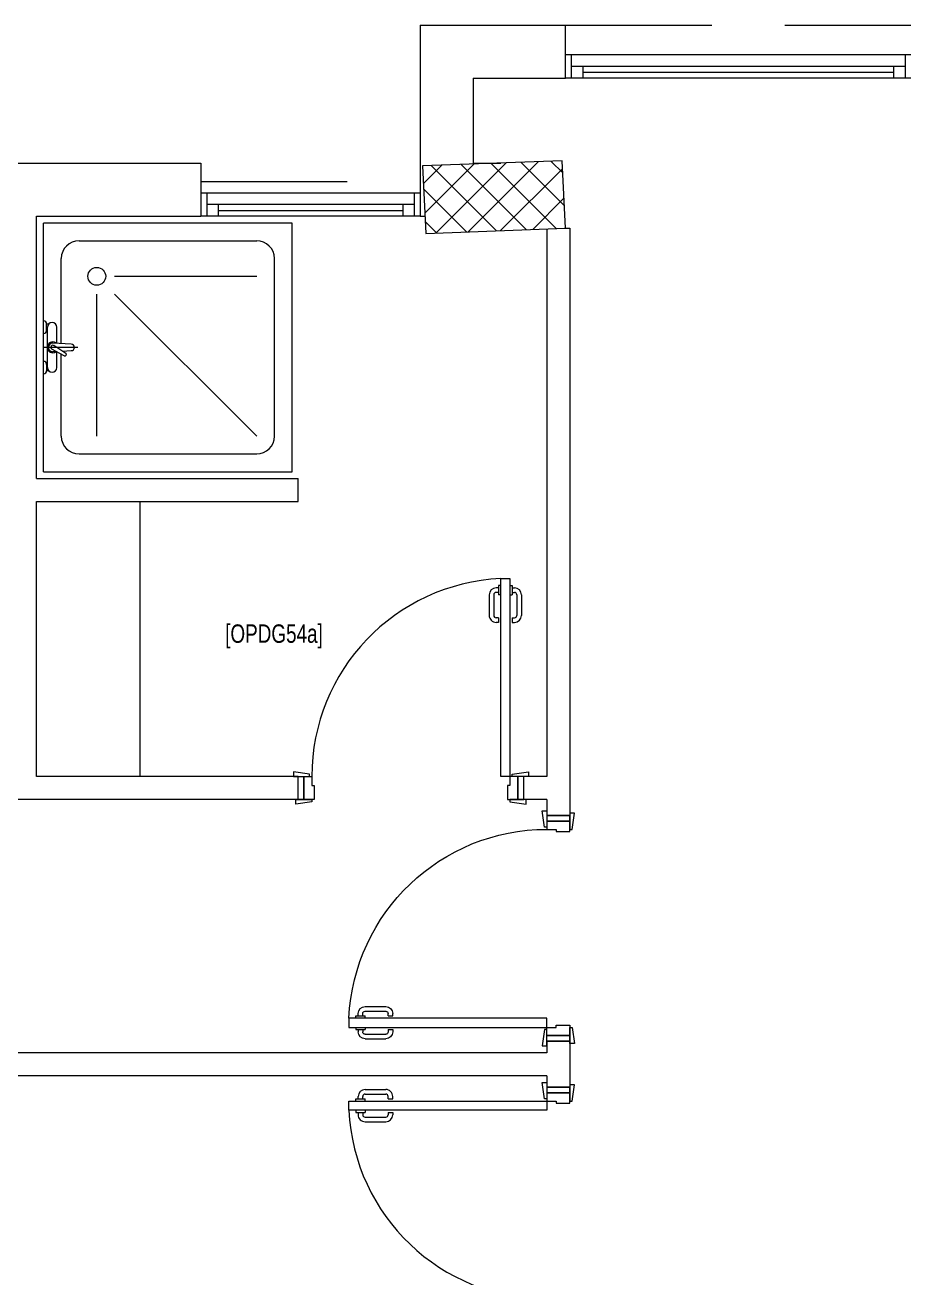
# Model space of a CAD drawing. Extents: x -234346 to 58427, y -132654 to -82394.
# Drawn here: x -128474 to -124628, y -99035 to -93593 of the extents above; entities that cross this region are included whole.
import ezdxf

# ---------------------------------------------------------------- set-up
doc = ezdxf.new("R2010")
doc.units = 0
doc.header["$LTSCALE"] = 8
doc.linetypes.add('HIDDEN2', pattern=[4.7625, 3.175, -1.5875])
for name, color, linetype, lineweight in [('72_EGR_BASE_TEXT', 9, 'Continuous', 5), ('72_EGR_EQP_TAG', 9, 'Continuous', 5), ('Aluminum', 9, 'Continuous', 5), ('C-HYDR-CTCH', 9, 'Continuous', 5), ('Hatch', 9, 'Continuous', 5), ('Meubles', 9, 'Continuous', 5), ('Proj', 9, 'Continuous', 5), ('SANIT', 9, 'Continuous', 5), ('Structure', 9, 'Continuous', 5), ('Walls', 9, 'Continuous', 5), ('Wooden Joinery', 9, 'Continuous', 5)]:
    doc.layers.add(name, color=color, linetype=linetype, lineweight=lineweight)
doc.styles.add('X3G_ENTITY_2587F4', font='swisscl.ttf', dxfattribs={"height": 200})

# ---------------------------------------------------------------- blocks, each defined once
blk = doc.blocks.new('A$C72370EFE')
at = {"layer": 'Wooden Joinery'}
for p, q in [((-0.01, -0.04), (-0.02, -0.04)), ((-0.01, -0.03), (-0.01, -0.07)), ((0, -0.03), (-0.01, -0.03)), ((0.04, -0.03), (0.05, -0.03)), ((0.05, -0.03), (0.05, -0.07)), ((0.05, -0.04), (0.06, -0.04)), ((-0.05, -0.07), (-0.05, -0.16)), ((-0.03, -0.07), (-0.03, -0.16)), ((-0.01, -0.06), (-0.02, -0.06)), ((0, -0.07), (-0.01, -0.07)), ((0.04, -0.07), (0.05, -0.07)), ((0.05, -0.06), (0.06, -0.06)), ((0.07, -0.07), (0.07, -0.16)), ((0.09, -0.07), (0.09, -0.16)), ((-0.01, -0.17), (-0.02, -0.17)), ((-0.01, -0.19), (-0.02, -0.19)), ((-0.01, -0.17), (-0.01, -0.19)), ((0.05, -0.17), (0.06, -0.17)), ((0.05, -0.17), (0.05, -0.19)), ((0.05, -0.19), (0.06, -0.19))]:
    blk.add_line(p, q, dxfattribs=at)
for centre, radius, start, end in [((-0.02, -0.07), 0.03, 90, 180), ((0.06, -0.07), 0.03, 0, 90), ((-0.02, -0.07), 0.01, 90, 180), ((0.06, -0.07), 0.01, 0, 90), ((-0.02, -0.16), 0.03, 180, 270), ((-0.02, -0.16), 0.01, 180, 270), ((0.06, -0.16), 0.01, 270, 0), ((0.06, -0.16), 0.03, 270, 0)]:
    blk.add_arc(centre, radius, start, end, dxfattribs=at)
blk = doc.blocks.new('A$C5DAD61B4')
at = {"layer": 'Wooden Joinery'}
for points in [[(80, 959.1), (80, 969.1), (10, 979.1), (10, 959.1)], [(940, 959.1), (940, 969.1), (1010, 979.1), (1010, 959.1)], [(70, 859.1), (70, 849.1), (0, 839.1), (0, 859.1)], [(120, 859.1), (120, 0), (80, 0), (80, 859.1)], [(950, 859.1), (950, 849.1), (1020, 839.1), (1020, 859.1)]]:
    blk.add_lwpolyline(points, close=True, dxfattribs=at)
for points in [[(45, 859.1), (45, 959.1), (20, 959.1), (20, 859.1), (45, 859.1)], [(45, 859.1), (80, 859.1), (80, 899.1), (90, 899.1), (90, 959.1), (45, 959.1), (45, 859.1)], [(975, 859.1), (940, 859.1), (940, 899.1), (930, 899.1), (930, 959.1), (975, 959.1), (975, 859.1)], [(975, 859.1), (975, 959.1), (1000, 959.1), (1000, 859.1), (975, 859.1)]]:
    blk.add_lwpolyline(points, dxfattribs=at)
blk.add_arc((80, 859.1), 860, 272.666, 0, dxfattribs=at)
at = {"layer": 'Wooden Joinery', "xscale": 999.9999999998854, "yscale": 999.9999999998854, "zscale": 999.9999999998854, "rotation": 180}
blk.add_blockref('A$C72370EFE', (120, 0), dxfattribs=at)
blk = doc.blocks.new('A$C47696aed')
at = {"layer": 'Hatch'}
h = blk.add_hatch(dxfattribs=at)
h.set_pattern_fill('ANSI37', color=256, scale=30)
h.paths.add_polyline_path([(50952.7, 21917.9), (50348.7, 21909.7), (50352.6, 21621.3), (50956.6, 21629.5)])
h.paths.add_polyline_path([(43791.9, 21910.1), (43208.4, 21904.7), (43188.5, 21613.3), (43772, 21618.7)])
h.paths.add_polyline_path([(29414.9, 21902.8), (28815.8, 21898.7), (28810.1, 21605.6), (29409.2, 21609.7)])
h.paths.add_polyline_path([(36600.2, 21904.9), (35999, 21897.4), (35990.7, 21611.8), (36591.9, 21619.3)])
h.paths.add_polyline_path([(22195.7, 21912), (21589.3, 21890.2), (21603.8, 21597.6), (22210.2, 21619.5)])
h.paths.add_polyline_path([(15459.1, 21901.7), (14237.2, 21925.6), (14230.7, 21629.5), (15452.7, 21605.5)])
h.paths.add_polyline_path([(15473.2, 14701.6), (14258.2, 14685.8), (14244.7, 14393.4), (15459.7, 14409.1)])
h.paths.add_polyline_path([(15447.1, 7508.4), (14244, 7492.4), (14238.3, 7199.4), (15441.4, 7215.3)])
h.paths.add_polyline_path([(15465.6, 309.7), (14269, 298.3), (14271.8, 3.8), (15468.5, 15.2)])
h.paths.add_polyline_path([(7830.6, 311.8), (7227.1, 308.1), (7237.7, 22.6), (7841.3, 26.3)])
h.paths.add_polyline_path([(7815.2, 7509.8), (7218.4, 7511.4), (7218.2, 7210.2), (7815.1, 7208.6)])
h.paths.add_polyline_path([(7825.1, 14699.4), (7205.8, 14700.6), (7195.2, 14397.6), (7814.5, 14396.4)])
h.paths.add_polyline_path([(7801.7, 21878.7), (7201.1, 21893.2), (7197.5, 21603.6), (7798.1, 21589.1)])
h.paths.add_polyline_path([(602.6, 21876.9), (0, 21899.6), (1.9, 21611.2), (604.5, 21588.5)])
h.paths.add_polyline_path([(610.4, 7498.6), (8.3, 7491.6), (11.7, 7200), (613.7, 7206.9)])
h.paths.add_polyline_path([(627.9, 303.9), (29.5, 302.9), (34.3, 2.3), (632.7, 3.3)])
h.paths.add_polyline_path([(22214.6, 317.2), (21608.9, 304.3), (21614.6, 3.1), (22220.3, 16)])
h.paths.add_polyline_path([(22208.1, 7509.7), (21613.7, 7492.1), (21615.8, 7195.5), (22210.2, 7213.1)])
h.paths.add_polyline_path([(22199.3, 14717.7), (21600.4, 14710), (21604.4, 14409.9), (22203.4, 14417.6)])
h.paths.add_polyline_path([(29399.7, 14702.4), (28797.7, 14707.1), (28802, 14415), (29403.9, 14410.3)])
h.paths.add_polyline_path([(29403.4, 7519.8), (28799.6, 7502.2), (28813, 7202.1), (29413.1, 7223.2)])
h.paths.add_polyline_path([(29419.5, 303.8), (28815.7, 310.4), (28813.3, 24.7), (29417.2, 18.1)])
h.paths.add_polyline_path([(36618, 314.2), (36020.7, 299.7), (36029.7, 0), (36627, 14.6)])
h.paths.add_polyline_path([(36610.7, 7502.6), (36009.5, 7504.5), (36010.6, 7207.3), (36611.9, 7205.4)])
h.paths.add_polyline_path([(36574.3, 14706.4), (35993.4, 14711.1), (36013.1, 14421.3), (36594, 14416.6)])
h.paths.add_polyline_path([(43777.6, 14705.7), (43180, 14719.4), (43182, 14427.5), (43779.6, 14413.8)])
h.paths.add_polyline_path([(43778.6, 7507.1), (43210.2, 7499.5), (43212, 7205.4), (43780.5, 7213)])
h.paths.add_polyline_path([(43815.7, 310), (43210.4, 307.3), (43211.8, 2.8), (43817, 5.4)])
h.paths.add_polyline_path([(50989.9, 309.5), (50401.9, 325.5), (50388.7, 18.3), (50976.7, 2.3)])
h.paths.add_polyline_path([(50974.1, 7508.9), (50370.9, 7510), (50368.9, 7213.4), (50972.2, 7212.3)])
at = {"layer": 'C-HYDR-CTCH', "color": 4, "flags": 128}
blk.add_lwpolyline([(22210.2, 21619.5), (22195.7, 21912), (21589.3, 21890.2), (21603.8, 21597.6), (22210.2, 21619.5)], dxfattribs=at)
blk = doc.blocks.new('SHOWER TRAY 80x80')
at = {"layer": 'SANIT'}
for p, q in [((0, 0), (0, 0.8)), ((0.8, 0.8), (0, 0.8)), ((0.8, 0), (0.8, 0.8)), ((0.1143, 0.7429), (0.6857, 0.7429)), ((0.0571, 0.4124), (0.0571, 0.6857)), ((0.7429, 0.1143), (0.7429, 0.6857)), ((0.2286, 0.6286), (0.6857, 0.6286)), ((0.1714, 0.1143), (0.1714, 0.5714)), ((0.2286, 0.5714), (0.6857, 0.1143)), ((0.01, 0.455), (0.01, 0.475)), ((0.0163, 0.475), (0.01, 0.475)), ((0.0125, 0.455), (0.01, 0.455)), ((0.0125, 0.335), (0.0125, 0.465)), ((0.0425, 0.4133), (0.0425, 0.465)), ((0.0895, 0.4105), (0.0316, 0.4139)), ((0.0715, 0.3808), (0.0334, 0.4058)), ((0.11, 0.4), (0, 0.4)), ((0.0667, 0.3728), (0.0271, 0.3939)), ((0.0407, 0.3866), (0.0316, 0.3861)), ((0.0425, 0.335), (0.0425, 0.3857)), ((0.0571, 0.1143), (0.0571, 0.3779)), ((0.0608, 0.3878), (0.0895, 0.3895)), ((0.01, 0.345), (0.01, 0.325)), ((0.0125, 0.345), (0.01, 0.345)), ((0.0163, 0.325), (0.01, 0.325)), ((0.1143, 0.0571), (0.6857, 0.0571)), ((0, 0), (0.8, 0))]:
    blk.add_line(p, q, dxfattribs=at)
blk.add_circle((0.1714, 0.6286), 0.0286, dxfattribs=at)
for centre, radius, start, end in [((0.1143, 0.6857), 0.0571, 90, 180), ((0.6857, 0.6857), 0.0571, 360, 90), ((0, 0.475), 0.01, 0, 90), ((0, 0.455), 0.01, 270, 0), ((0.0275, 0.465), 0.015, 0, 180), ((0.03, 0.4), 0.0175, 49.632, 309.2526), ((0.03, 0.4), 0.014, 83.2671, 276.7329), ((0.03, 0.4), 0.00676, 54.0423, 244.5873), ((0.0895, 0.4), 0.0105, 270, 90), ((0.0691, 0.3768), 0.00467, 239.3148, 59.3148), ((0, 0.345), 0.01, 0, 90), ((0, 0.325), 0.01, 270, 0), ((0.0275, 0.335), 0.015, 180, 0), ((0.1143, 0.1143), 0.0571, 180, 270), ((0.6857, 0.1143), 0.0571, 270, 360)]:
    blk.add_arc(centre, radius, start, end, dxfattribs=at)
blk = doc.blocks.new('GF1')
at = {"layer": 'Aluminum', "color": 9}
for p, q in [((-124628.5, -93722.6), (-126128.5, -93722.6)), ((-126103.5, -93722.6), (-126103.5, -93822.6)), ((-124653.5, -93722.6), (-124653.5, -93822.6)), ((-124653.5, -93772.6), (-126103.5, -93772.6)), ((-126053.5, -93772.6), (-126053.5, -93822.6)), ((-126053.5, -93797.6), (-124703.5, -93797.6)), ((-124703.5, -93772.6), (-124703.5, -93822.6)), ((-124628.5, -93822.6), (-126128.5, -93822.6)), ((-126759.6, -94322.6), (-127710.9, -94322.6)), ((-127685.9, -94322.6), (-127685.9, -94422.6)), ((-126784.6, -94322.6), (-126784.6, -94422.6)), ((-126784.6, -94372.6), (-127685.9, -94372.6)), ((-127635.9, -94372.6), (-127635.9, -94422.6)), ((-127635.9, -94397.6), (-126834.6, -94397.6)), ((-126834.6, -94372.6), (-126834.6, -94422.6)), ((-126759.6, -94422.6), (-127710.9, -94422.6))]:
    blk.add_line(p, q, dxfattribs=at)
at = {"layer": 'Meubles', "color": 9}
blk.add_line((-127974.4, -96856.1), (-127974.4, -95662.6), dxfattribs=at)
at = {"layer": 'Proj', "color": 9, "linetype": 'HIDDEN2', "ltscale": 25}
for p, q in [((-126128.5, -93592.6), (-124628.5, -93592.6)), ((-127710.9, -94272.6), (-126759.6, -94272.6))]:
    blk.add_line(p, q, dxfattribs=at)
at = {"layer": 'Walls', "color": 9}
for p, q in [((-126759.6, -93592.6), (-126759.6, -94422.6)), ((-126759.6, -93592.6), (-126128.5, -93592.6)), ((-126128.5, -93822.6), (-126128.5, -93592.6)), ((-126529.6, -93822.6), (-126128.5, -93822.6)), ((-126529.6, -93822.6), (-126529.6, -94192.6)), ((-129634.5, -94192.6), (-127710.9, -94192.6)), ((-127710.9, -94192.6), (-127710.9, -94422.6)), ((-126529.6, -94192.6), (-126409.4, -94192.6)), ((-128424.4, -94422.6), (-127710.9, -94422.6)), ((-128424.4, -95562.6), (-128424.4, -94422.6)), ((-126759.6, -94422.6), (-126738.6, -94422.6, 0)), ((-126209.4, -94478.3), (-126209.4, -96856.1)), ((-126128.5, -94475.4, 0), (-126109.4, -94475.4, 0)), ((-126109.4, -94475.4, 0), (-126109.4, -97026.1)), ((-128424.4, -95562.6), (-127289.4, -95562.6)), ((-127289.4, -95662.6), (-127289.4, -95562.6)), ((-128424.4, -96856.1), (-128424.4, -95662.6)), ((-128424.4, -95662.6), (-127289.4, -95662.6)), ((-127289.4, -96856.1), (-128424.4, -96856.1)), ((-127289.4, -96956.1), (-127289.4, -96856.1)), ((-126209.4, -96856.1), (-126309.4, -96856.1)), ((-126309.4, -96956.1), (-126309.4, -96856.1)), ((-127289.4, -96956.1), (-128624.4, -96956.1)), ((-126209.4, -96956.1), (-126309.4, -96956.1)), ((-126209.4, -96956.1), (-126209.4, -97026.1)), ((-126209.4, -97026.1), (-126109.4, -97026.1)), ((-126209.4, -98006.1), (-126209.4, -98056.1)), ((-126209.4, -98006.1), (-126109.4, -98006.1)), ((-126109.4, -98006.1), (-126109.4, -98206.1)), ((-126209.4, -98056.1), (-129704.4, -98056.1)), ((-126209.4, -98156.1), (-129704.4, -98156.1)), ((-126209.4, -98156.1), (-126209.4, -98206.1)), ((-126209.4, -98206.1), (-126109.4, -98206.1))]:
    blk.add_line(p, q, dxfattribs=at)
at = {"layer": 'SANIT', "color": 9, "xscale": 1350.000000000878, "yscale": 1350.000000000878, "zscale": 1350.000000000878}
blk.add_blockref('SHOWER TRAY 80x80', (-128394.4, -95532.6), dxfattribs=at)
at = {"layer": 'Structure', "color": 9}
blk.add_blockref('A$C47696aed', (-148338.7, -116094.9, 0), dxfattribs=at)
at = {"layer": 'Wooden Joinery', "color": 9}
for p, rotation in [((-126289.4, -95997), 180), ((-127068.4, -98186.1), 270)]:
    blk.add_blockref('A$C5DAD61B4', p, dxfattribs=dict(at, rotation=rotation))
at = {"layer": 'Wooden Joinery', "color": 9, "xscale": -1, "rotation": 270}
blk.add_blockref('A$C5DAD61B4', (-127068.4, -98026.1), dxfattribs=at)
at = {"layer": '72_EGR_BASE_TEXT', "color": 9, "insert": (-127393.7, -96195.9), "char_height": 80, "attachment_point": 2, "style": 'X3G_ENTITY_2587F4'}
blk.add_mtext('[OPDG54a]', dxfattribs=at)

msp = doc.modelspace()

# ---------------------------------------------------------------- block references
at = {"layer": '72_EGR_EQP_TAG'}
msp.add_blockref('GF1', (0, 0), dxfattribs=at)

doc.saveas('drawing.dxf')
